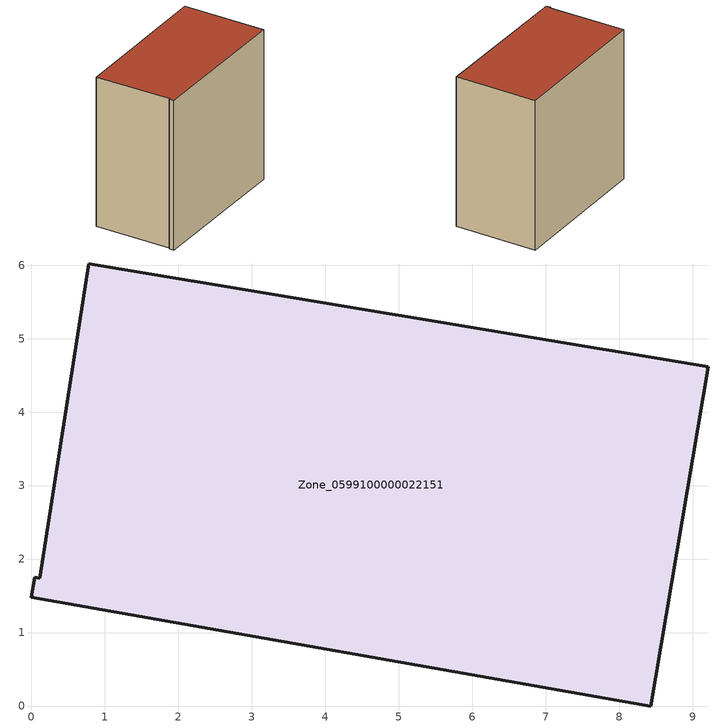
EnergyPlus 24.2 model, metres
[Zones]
Zone_0599100000022151
 floor ground (C_G): 0,1.48 0.05,1.75 0.11,1.74 0.78,6.02 9.21,4.62 8.43,0 z0
 wall outside (C_F): 0,1.48 8.43,0 9.21,4.62 0.78,6.02 0.11,1.74 0.05,1.75 0,1.48 z0:8.62
 roof outside (C_R): 0.05,1.75 0,1.48 8.43,0 9.21,4.62 0.78,6.02 0.11,1.74 z8.62
[BUILDING]
Pand.0599100000022151: North Axis=0; Terrain=City; Loads Convergence Tolerance Value=0.04; Temperature Convergence Tolerance Value=0.4; Solar Distribution=FullExterior; Maximum Number of Warmup Days=25; Minimum Number of Warmup Days=1
[Site:Location]
Rotterdam.The.Hague.AP_ZH_NLD Design_Conditions: Latitude=51.96; Longitude=4.45; Time Zone=1; Elevation=-4.5
[SITE:GROUNDTEMPERATURE:BUILDINGSURFACE]
18, 18, 18, 18, 18, 18, 18, 18, 18, 18, 18, 18
[MATERIAL] Thermal Absorptance=0.9; Solar Absorptance=0.7; Visible Absorptance=0.7
Name | Roughness | Thickness | Conductivity | Density | Specific Heat
G.TI.1946-1964 | MediumSmooth | 0.15 | 1 | 540 | 1210
F.TI.1946-1964 | Rough | 0.3 | 0.857143 | 1920 | 840
R.TI.1946-1964 | MediumRough | 0.2 | 0.277778 | 1500 | 1000
[CONSTRUCTION]
C_G: G.TI.1946-1964
C_F: F.TI.1946-1964
C_R: R.TI.1946-1964
[ZONE]
Zone_0599100000022151: Type=1; Multiplier=1; Ceiling Height=Autocalculate; Volume=Autocalculate; Floor Area=autocalculate; Part of Total Floor Area=Yes
[ZONEINFILTRATION:DESIGNFLOWRATE]
Infil_Zone_0599100000022151: Zone or ZoneList or Space or SpaceList=Zone_0599100000022151; Schedule=AlwaysOn; Design Flow Rate Calculation Method=Flow/Area; Flow Rate per Floor Area=0.003; Constant Term Coefficient=1; Temperature Term Coefficient=0; Velocity Term Coefficient=0; Velocity Squared Term Coefficient=0
[HVACTEMPLATE:ZONE:IDEALLOADSAIRSYSTEM]
Zone_0599100000022151: Maximum Heating Supply Air Temperature=50; Minimum Cooling Supply Air Temperature=13; Maximum Heating Supply Air Humidity Ratio=0.0156; Minimum Cooling Supply Air Humidity Ratio=0.0077; Heating Limit=NoLimit; Cooling Limit=NoLimit; Dehumidification Control Type=ConstantSensibleHeatRatio; Cooling Sensible Heat Ratio=0.7; Dehumidification Setpoint=60; Humidification Control Type=None; Humidification Setpoint=30; Outdoor Air Method=None; Outdoor Air Flow Rate per Person=0.00944; Outdoor Air Flow Rate per Zone Floor Area=0; Outdoor Air Flow Rate per Zone=0; Demand Controlled Ventilation Type=None; Outdoor Air Economizer Type=NoEconomizer; Heat Recovery Type=None; Sensible Heat Recovery Effectiveness=0.7; Latent Heat Recovery Effectiveness=0.65
[ZONECONTROL:THERMOSTAT]
ThermostatControl_Zone_0599100000022151: Zone or ZoneList=Zone_0599100000022151; Control Type Schedule=DualSetpointControlType; Control 1=Thermostat_Zone_0599100000022151; Temperature Difference Between Cutout And Setpoint=0
[THERMOSTATSETPOINT:DUALSETPOINT]
Thermostat_Zone_0599100000022151: Heating Setpoint Temperature Schedule=HeatingSetpoint_Zone_0599100000022151; Cooling Setpoint Temperature Schedule=CoolingSetpoint_Zone_0599100000022151
[SCHEDULE:COMPACT]
HeatingSetpoint_Zone_0599100000022151: Through: 12/31, For: AllDays, Until: 24:00, 21
CoolingSetpoint_Zone_0599100000022151: Through: 12/31, For: AllDays, Until: 24:00, 24
DualSetpointControlType: Through: 12/31, For: AllDays, Until: 24:00, 4
AlwaysOn: Through: 12/31, For: AllDays, Until: 24:00, 1
